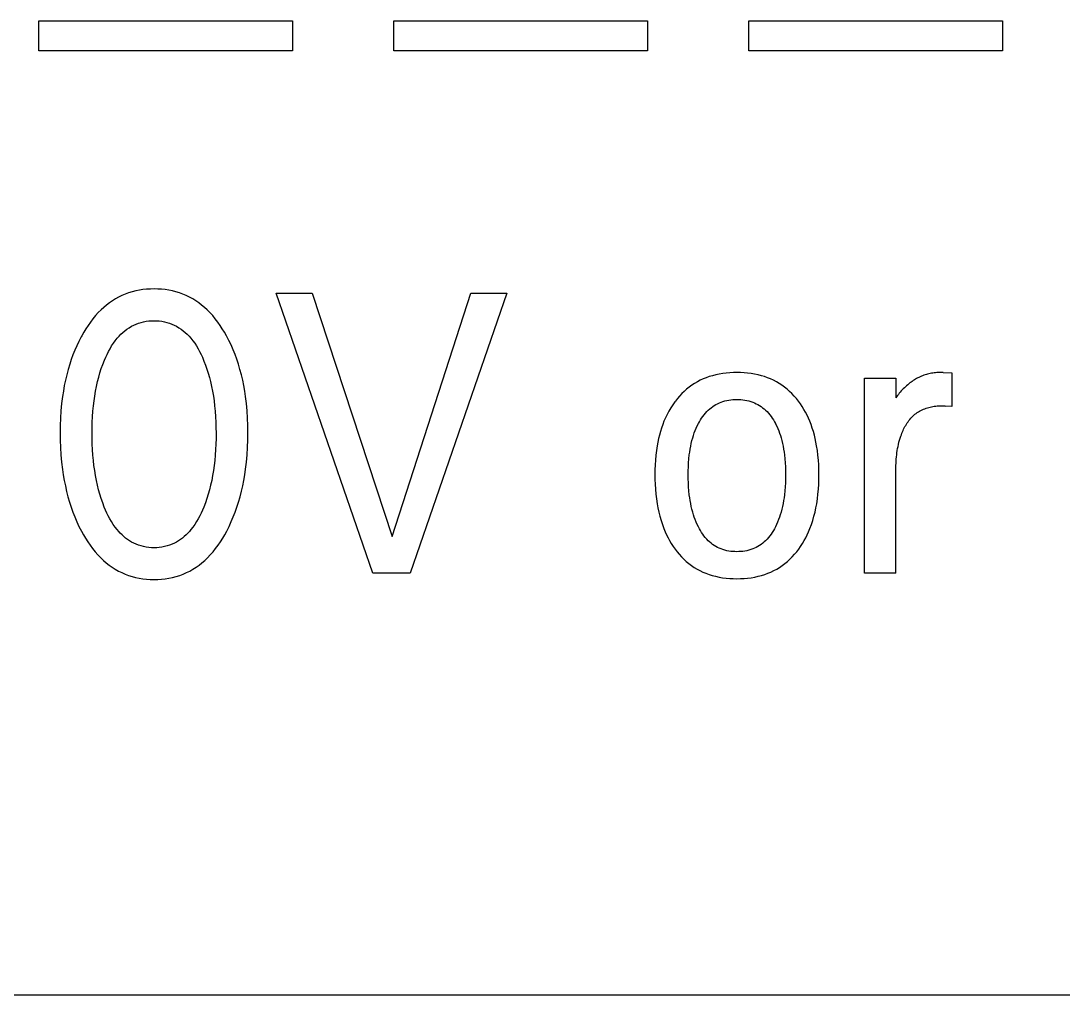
# Model space of a CAD drawing. Extents: x 0 to 420, y 0 to 297.
# Drawn here: x 157.31 to 162.9, y 172.83 to 178.05 of the extents above; entities that cross this region are included whole.
import ezdxf

# ---------------------------------------------------------------- set-up
doc = ezdxf.new("R2010")
doc.units = 0
doc.header["$LTSCALE"] = 23.1
doc.layers.add('10000_FRONT', color=7, linetype='CONTINUOUS')

msp = doc.modelspace()

# ---------------------------------------------------------------- linework, layer by layer
at = {"layer": '10000_FRONT', "color": 7, "linetype": 'CONTINUOUS'}
for p, q in [((157.4118, 177.8854), (157.4118, 178.0456)), ((157.4118, 178.0456), (158.7703, 178.0456)), ((158.7703, 178.0456), (158.7703, 177.8854)), ((159.3125, 177.8854), (159.3125, 178.0456)), ((159.3125, 178.0456), (160.671, 178.0456)), ((160.671, 178.0456), (160.671, 177.8854)), ((161.2133, 177.8854), (161.2133, 178.0456)), ((161.2133, 178.0456), (162.5717, 178.0456)), ((162.5717, 178.0456), (162.5717, 177.8854)), ((158.7703, 177.8854), (157.4118, 177.8854)), ((160.671, 177.8854), (159.3125, 177.8854)), ((162.5717, 177.8854), (161.2133, 177.8854)), ((157.8384, 176.5655), (157.8215, 176.5561)), ((157.8558, 176.574), (157.8384, 176.5655)), ((157.8735, 176.5815), (157.8558, 176.574)), ((157.892, 176.5883), (157.8735, 176.5815)), ((157.9108, 176.594), (157.892, 176.5883)), ((157.9299, 176.5988), (157.9108, 176.594)), ((157.9492, 176.6027), (157.9299, 176.5988)), ((157.9688, 176.6057), (157.9492, 176.6027)), ((157.9884, 176.6077), (157.9688, 176.6057)), ((158.0082, 176.609), (157.9884, 176.6077)), ((158.028, 176.6094), (158.0082, 176.609)), ((158.0478, 176.609), (158.028, 176.6094)), ((158.0676, 176.6078), (158.0478, 176.609)), ((158.0874, 176.6057), (158.0676, 176.6078)), ((158.1069, 176.6027), (158.0874, 176.6057)), ((158.1263, 176.5988), (158.1069, 176.6027)), ((158.1455, 176.594), (158.1263, 176.5988)), ((158.1643, 176.5883), (158.1455, 176.594)), ((158.1828, 176.5815), (158.1643, 176.5883)), ((158.2006, 176.574), (158.1828, 176.5815)), ((158.218, 176.5655), (158.2006, 176.574)), ((158.2349, 176.5561), (158.218, 176.5655)), ((159.1998, 175.0871), (158.6819, 176.5871)), ((158.6819, 176.5871), (158.8752, 176.5871)), ((158.8752, 176.5871), (159.3025, 175.2837)), ((159.3025, 175.2837), (159.7242, 176.5871)), ((159.9175, 176.5871), (159.3996, 175.0871)), ((159.7242, 176.5871), (159.9175, 176.5871)), ((157.7587, 176.5109), (157.7444, 176.4979)), ((157.7736, 176.5233), (157.7587, 176.5109)), ((157.789, 176.535), (157.7736, 176.5233)), ((157.805, 176.5459), (157.789, 176.535)), ((157.8215, 176.5561), (157.805, 176.5459)), ((158.2514, 176.546), (158.2349, 176.5561)), ((158.2674, 176.535), (158.2514, 176.546)), ((158.2828, 176.5233), (158.2674, 176.535)), ((158.2977, 176.5109), (158.2828, 176.5233)), ((158.312, 176.4979), (158.2977, 176.5109)), ((157.7003, 176.4496), (157.687, 176.4323)), ((157.7142, 176.4664), (157.7003, 176.4496)), ((157.7289, 176.4825), (157.7142, 176.4664)), ((157.7444, 176.4979), (157.7289, 176.4825)), ((158.3274, 176.4825), (158.312, 176.4979)), ((158.342, 176.4664), (158.3274, 176.4825)), ((158.3559, 176.4496), (158.342, 176.4664)), ((158.3691, 176.4323), (158.3559, 176.4496)), ((157.6625, 176.3962), (157.6512, 176.3775)), ((157.6745, 176.4145), (157.6625, 176.3962)), ((157.687, 176.4323), (157.6745, 176.4145)), ((157.8717, 176.3853), (157.883, 176.394)), ((157.883, 176.394), (157.8948, 176.402)), ((157.8948, 176.402), (157.907, 176.4093)), ((157.907, 176.4093), (157.9196, 176.4158)), ((157.9196, 176.4158), (157.9323, 176.4214)), ((157.9323, 176.4214), (157.9453, 176.4262)), ((157.9453, 176.4262), (157.9587, 176.4303)), ((157.9587, 176.4303), (157.9723, 176.4336)), ((157.9723, 176.4336), (157.986, 176.4361)), ((157.986, 176.4361), (157.9999, 176.4379)), ((157.9999, 176.4379), (158.0139, 176.439)), ((158.0139, 176.439), (158.028, 176.4393)), ((158.028, 176.4393), (158.042, 176.439)), ((158.042, 176.439), (158.056, 176.4379)), ((158.056, 176.4379), (158.0699, 176.4361)), ((158.0699, 176.4361), (158.0837, 176.4336)), ((158.0837, 176.4336), (158.0973, 176.4303)), ((158.0973, 176.4303), (158.1106, 176.4262)), ((158.1106, 176.4262), (158.1237, 176.4214)), ((158.1237, 176.4214), (158.1364, 176.4158)), ((158.1364, 176.4158), (158.149, 176.4093)), ((158.149, 176.4093), (158.1612, 176.402)), ((158.1612, 176.402), (158.1729, 176.394)), ((158.1729, 176.394), (158.1842, 176.3853)), ((158.3816, 176.4145), (158.3691, 176.4323)), ((158.3935, 176.3962), (158.3816, 176.4145)), ((158.4048, 176.3775), (158.3935, 176.3962)), ((157.637, 176.3521), (157.625, 176.3287)), ((157.6405, 176.3585), (157.637, 176.3521)), ((157.6512, 176.3775), (157.6405, 176.3585)), ((157.8204, 176.3319), (157.8311, 176.3453)), ((157.8311, 176.3453), (157.8405, 176.356)), ((157.8405, 176.356), (157.8504, 176.3663)), ((157.8504, 176.3663), (157.8609, 176.3761)), ((157.8609, 176.3761), (157.8717, 176.3853)), ((158.1842, 176.3853), (158.1951, 176.3761)), ((158.1951, 176.3761), (158.2055, 176.3663)), ((158.2055, 176.3663), (158.2154, 176.356)), ((158.2154, 176.356), (158.2249, 176.3453)), ((158.2249, 176.3453), (158.2356, 176.3319)), ((158.4155, 176.3585), (158.4048, 176.3775)), ((158.4283, 176.334), (158.4155, 176.3585)), ((157.6137, 176.3048), (157.6032, 176.2806)), ((157.625, 176.3287), (157.6137, 176.3048)), ((157.7841, 176.2742), (157.7923, 176.2892)), ((157.7923, 176.2892), (157.801, 176.3038)), ((157.801, 176.3038), (157.8104, 176.3181)), ((157.8104, 176.3181), (157.8204, 176.3319)), ((158.2356, 176.3319), (158.2456, 176.3181)), ((158.2456, 176.3181), (158.2549, 176.3038)), ((158.2549, 176.3038), (158.2637, 176.2892)), ((158.2637, 176.2892), (158.2718, 176.2742)), ((158.4402, 176.3092), (158.4283, 176.334)), ((158.4513, 176.2839), (158.4402, 176.3092)), ((158.4616, 176.2584), (158.4513, 176.2839)), ((157.5845, 176.2314), (157.5762, 176.2064)), ((157.5935, 176.2561), (157.5845, 176.2314)), ((157.6032, 176.2806), (157.5935, 176.2561)), ((157.7537, 176.2053), (157.7625, 176.2278)), ((157.7625, 176.2278), (157.7693, 176.2434)), ((157.7693, 176.2434), (157.7765, 176.2589)), ((157.7765, 176.2589), (157.7841, 176.2742)), ((158.2718, 176.2742), (158.2795, 176.2589)), ((158.2795, 176.2589), (158.2867, 176.2434)), ((158.2867, 176.2434), (158.2934, 176.2278)), ((158.2934, 176.2278), (158.2955, 176.2228)), ((158.471, 176.2325), (158.4616, 176.2584)), ((158.4797, 176.2064), (158.471, 176.2325)), ((157.5678, 176.1781), (157.5602, 176.1495)), ((157.5762, 176.2064), (157.5678, 176.1781)), ((157.7382, 176.1596), (157.7456, 176.1825)), ((157.7456, 176.1825), (157.7537, 176.2053)), ((158.2955, 176.2228), (158.3038, 176.2013)), ((158.3038, 176.2013), (158.3114, 176.1795)), ((158.3114, 176.1795), (158.3184, 176.1575)), ((158.4882, 176.1781), (158.4797, 176.2064)), ((158.4958, 176.1495), (158.4882, 176.1781)), ((157.5534, 176.1207), (157.5474, 176.0918)), ((157.5602, 176.1495), (157.5534, 176.1207)), ((157.7255, 176.1131), (157.7315, 176.1364)), ((157.7315, 176.1364), (157.7382, 176.1596)), ((158.3184, 176.1575), (158.3247, 176.1354)), ((158.3247, 176.1354), (158.3304, 176.1131)), ((158.5026, 176.1207), (158.4958, 176.1495)), ((158.5086, 176.0918), (158.5026, 176.1207)), ((160.9531, 176.12), (160.9377, 176.112)), ((160.9689, 176.1273), (160.9531, 176.12)), ((160.9849, 176.1339), (160.9689, 176.1273)), ((161.0013, 176.1397), (160.9849, 176.1339)), ((161.0179, 176.1448), (161.0013, 176.1397)), ((161.0363, 176.1496), (161.0179, 176.1448)), ((161.0549, 176.1535), (161.0363, 176.1496)), ((161.0736, 176.1566), (161.0549, 176.1535)), ((161.0924, 176.159), (161.0736, 176.1566)), ((161.1114, 176.1606), (161.0924, 176.159)), ((161.1304, 176.1615), (161.1114, 176.1606)), ((161.1494, 176.1618), (161.1304, 176.1615)), ((161.1685, 176.1615), (161.1494, 176.1618)), ((161.1875, 176.1606), (161.1685, 176.1615)), ((161.2064, 176.159), (161.1875, 176.1606)), ((161.2253, 176.1566), (161.2064, 176.159)), ((161.244, 176.1535), (161.2253, 176.1566)), ((161.2626, 176.1496), (161.244, 176.1535)), ((161.281, 176.1448), (161.2626, 176.1496)), ((161.2976, 176.1397), (161.281, 176.1448)), ((161.3139, 176.1339), (161.2976, 176.1397)), ((161.33, 176.1273), (161.3139, 176.1339)), ((161.3458, 176.12), (161.33, 176.1273)), ((161.3612, 176.112), (161.3458, 176.12)), ((161.8329, 175.0871), (161.8329, 176.1321)), ((161.8329, 176.1321), (162.0003, 176.1321)), ((162.0003, 176.1321), (162.0003, 176.0258)), ((162.0938, 176.1181), (162.0879, 176.1141)), ((162.0998, 176.122), (162.0938, 176.1181)), ((162.1059, 176.1257), (162.0998, 176.122)), ((162.1121, 176.1292), (162.1059, 176.1257)), ((162.1183, 176.1325), (162.1121, 176.1292)), ((162.1246, 176.1357), (162.1183, 176.1325)), ((162.1311, 176.1388), (162.1246, 176.1357)), ((162.1376, 176.1416), (162.1311, 176.1388)), ((162.1441, 176.1443), (162.1376, 176.1416)), ((162.1508, 176.1467), (162.1441, 176.1443)), ((162.1574, 176.149), (162.1508, 176.1467)), ((162.1642, 176.151), (162.1574, 176.149)), ((162.171, 176.1529), (162.1642, 176.151)), ((162.1778, 176.1546), (162.171, 176.1529)), ((162.1847, 176.1561), (162.1778, 176.1546)), ((162.1916, 176.1574), (162.1847, 176.1561)), ((162.1986, 176.1586), (162.1916, 176.1574)), ((162.2056, 176.1596), (162.1986, 176.1586)), ((162.2126, 176.1603), (162.2056, 176.1596)), ((162.2197, 176.161), (162.2126, 176.1603)), ((162.2267, 176.1614), (162.2197, 176.161)), ((162.2338, 176.1617), (162.2267, 176.1614)), ((162.2408, 176.1618), (162.2338, 176.1617)), ((162.2498, 176.1618), (162.2408, 176.1618)), ((162.2522, 176.1619), (162.2498, 176.1618)), ((162.2547, 176.1618), (162.2522, 176.1619)), ((162.2547, 176.1618), (162.3, 176.1597)), ((162.3, 176.1597), (162.3, 175.9801)), ((157.5422, 176.0627), (157.5377, 176.0334)), ((157.5474, 176.0918), (157.5422, 176.0627)), ((157.7102, 176.0354), (157.7146, 176.0614)), ((157.7146, 176.0614), (157.7197, 176.0873)), ((157.7197, 176.0873), (157.7255, 176.1131)), ((158.3304, 176.1131), (158.3362, 176.0873)), ((158.3362, 176.0873), (158.3413, 176.0614)), ((158.3413, 176.0614), (158.3457, 176.0354)), ((158.5138, 176.0627), (158.5086, 176.0918)), ((158.5183, 176.0334), (158.5138, 176.0627)), ((160.8672, 176.0609), (160.8546, 176.0486)), ((160.8803, 176.0725), (160.8672, 176.0609)), ((160.894, 176.0835), (160.8803, 176.0725)), ((160.9081, 176.0938), (160.894, 176.0835)), ((160.9227, 176.1033), (160.9081, 176.0938)), ((160.9377, 176.112), (160.9227, 176.1033)), ((161.3762, 176.1033), (161.3612, 176.112)), ((161.3907, 176.0938), (161.3762, 176.1033)), ((161.4049, 176.0835), (161.3907, 176.0938)), ((161.4186, 176.0725), (161.4049, 176.0835)), ((161.4317, 176.0609), (161.4186, 176.0725)), ((161.4443, 176.0486), (161.4317, 176.0609)), ((162.0295, 176.0629), (162.0242, 176.057)), ((162.035, 176.0688), (162.0295, 176.0629)), ((162.0406, 176.0746), (162.035, 176.0688)), ((162.0463, 176.0802), (162.0406, 176.0746)), ((162.0522, 176.0857), (162.0463, 176.0802)), ((162.0582, 176.0911), (162.0522, 176.0857)), ((162.0644, 176.0963), (162.0582, 176.0911)), ((162.0706, 176.1014), (162.0644, 176.0963)), ((162.0763, 176.1058), (162.0706, 176.1014)), ((162.082, 176.11), (162.0763, 176.1058)), ((162.0879, 176.1141), (162.082, 176.11)), ((157.5377, 176.0334), (157.5329, 175.9949)), ((157.7033, 175.983), (157.7065, 176.0092)), ((157.7065, 176.0092), (157.7102, 176.0354)), ((158.3457, 176.0354), (158.3495, 176.0092)), ((158.3495, 176.0092), (158.3526, 175.983)), ((158.5231, 175.9949), (158.5183, 176.0334)), ((160.8174, 176.005), (160.8058, 175.9887)), ((160.8202, 176.0088), (160.8174, 176.005)), ((160.8311, 176.0225), (160.8202, 176.0088)), ((160.8426, 176.0358), (160.8311, 176.0225)), ((160.8546, 176.0486), (160.8426, 176.0358)), ((161.0554, 175.9991), (161.0649, 176.003)), ((161.0649, 176.003), (161.075, 176.0065)), ((161.075, 176.0065), (161.0853, 176.0095)), ((161.0853, 176.0095), (161.0958, 176.0119)), ((161.0958, 176.0119), (161.1064, 176.0139)), ((161.1064, 176.0139), (161.1171, 176.0154)), ((161.1171, 176.0154), (161.1278, 176.0165)), ((161.1278, 176.0165), (161.1386, 176.0171)), ((161.1386, 176.0171), (161.1494, 176.0173)), ((161.1494, 176.0173), (161.1603, 176.0171)), ((161.1603, 176.0171), (161.1711, 176.0165)), ((161.1711, 176.0165), (161.1818, 176.0154)), ((161.1818, 176.0154), (161.1925, 176.0139)), ((161.1925, 176.0139), (161.2031, 176.0119)), ((161.2031, 176.0119), (161.2135, 176.0095)), ((161.2135, 176.0095), (161.2239, 176.0065)), ((161.2239, 176.0065), (161.234, 176.003)), ((161.234, 176.003), (161.2434, 175.9991)), ((161.4563, 176.0358), (161.4443, 176.0486)), ((161.4678, 176.0225), (161.4563, 176.0358)), ((161.4787, 176.0088), (161.4678, 176.0225)), ((161.4892, 175.9944), (161.4787, 176.0088)), ((162.0047, 176.0322), (162.0003, 176.0258)), ((162.0093, 176.0385), (162.0047, 176.0322)), ((162.0141, 176.0447), (162.0093, 176.0385)), ((162.0191, 176.0509), (162.0141, 176.0447)), ((162.0242, 176.057), (162.0191, 176.0509)), ((157.5293, 175.9562), (157.5268, 175.9174)), ((157.5329, 175.9949), (157.5293, 175.9562)), ((157.6985, 175.925), (157.7006, 175.954)), ((157.7006, 175.954), (157.7033, 175.983)), ((158.3526, 175.983), (158.3554, 175.954)), ((158.3554, 175.954), (158.3574, 175.925)), ((158.5267, 175.9562), (158.5231, 175.9949)), ((158.5292, 175.9174), (158.5267, 175.9562)), ((160.7849, 175.9547), (160.7756, 175.9371)), ((160.795, 175.972), (160.7849, 175.9547)), ((160.8058, 175.9887), (160.795, 175.972)), ((160.9806, 175.9441), (160.9882, 175.9523)), ((160.9882, 175.9523), (160.9961, 175.9601)), ((160.9961, 175.9601), (161.0037, 175.9669)), ((161.0037, 175.9669), (161.0117, 175.9733)), ((161.0117, 175.9733), (161.0199, 175.9793)), ((161.0199, 175.9793), (161.0284, 175.9849)), ((161.0284, 175.9849), (161.0372, 175.9901)), ((161.0372, 175.9901), (161.0462, 175.9948)), ((161.0462, 175.9948), (161.0554, 175.9991)), ((161.2434, 175.9991), (161.2527, 175.9948)), ((161.2527, 175.9948), (161.2617, 175.9901)), ((161.2617, 175.9901), (161.2705, 175.9849)), ((161.2705, 175.9849), (161.279, 175.9793)), ((161.279, 175.9793), (161.2872, 175.9733)), ((161.2872, 175.9733), (161.2951, 175.9669)), ((161.2951, 175.9669), (161.3028, 175.9601)), ((161.3028, 175.9601), (161.3107, 175.9523)), ((161.3107, 175.9523), (161.3183, 175.9441)), ((161.4991, 175.9796), (161.4892, 175.9944)), ((161.5084, 175.9645), (161.4991, 175.9796)), ((161.5171, 175.949), (161.5084, 175.9645)), ((161.5252, 175.9332), (161.5171, 175.949)), ((162.1088, 175.9427), (162.1149, 175.947)), ((162.1149, 175.947), (162.1212, 175.9511)), ((162.1212, 175.9511), (162.1277, 175.9549)), ((162.1277, 175.9549), (162.1343, 175.9584)), ((162.1343, 175.9584), (162.1411, 175.9617)), ((162.1411, 175.9617), (162.148, 175.9648)), ((162.148, 175.9648), (162.1551, 175.9676)), ((162.1551, 175.9676), (162.1622, 175.9702)), ((162.1622, 175.9702), (162.1695, 175.9725)), ((162.1695, 175.9725), (162.1768, 175.9746)), ((162.1768, 175.9746), (162.1843, 175.9765)), ((162.1843, 175.9765), (162.1917, 175.9781)), ((162.1917, 175.9781), (162.1992, 175.9795)), ((162.1992, 175.9795), (162.2068, 175.9807)), ((162.2068, 175.9807), (162.2144, 175.9816)), ((162.2144, 175.9816), (162.2219, 175.9824)), ((162.2219, 175.9824), (162.2295, 175.9829)), ((162.2295, 175.9829), (162.237, 175.9832)), ((162.237, 175.9832), (162.2445, 175.9832)), ((162.2445, 175.9832), (162.2514, 175.9831)), ((162.2514, 175.9831), (162.2549, 175.983)), ((162.2549, 175.983), (162.2585, 175.9828)), ((162.2585, 175.9828), (162.2621, 175.9825)), ((162.2621, 175.9825), (162.2658, 175.9822)), ((162.3, 175.9801), (162.2658, 175.9822)), ((157.5268, 175.9174), (157.5253, 175.8786)), ((157.6962, 175.8667), (157.6971, 175.8959)), ((157.6971, 175.8959), (157.6985, 175.925)), ((158.3574, 175.925), (158.3589, 175.8959)), ((158.3589, 175.8959), (158.3597, 175.8667)), ((158.5306, 175.8786), (158.5292, 175.9174)), ((160.759, 175.9008), (160.752, 175.8826)), ((160.767, 175.9191), (160.759, 175.9008)), ((160.7756, 175.9371), (160.767, 175.9191)), ((160.9432, 175.8886), (160.9485, 175.8984)), ((160.9485, 175.8984), (160.9542, 175.9081)), ((160.9542, 175.9081), (160.9603, 175.9175)), ((160.9603, 175.9175), (160.9667, 175.9266)), ((160.9667, 175.9266), (160.9734, 175.9355)), ((160.9734, 175.9355), (160.9806, 175.9441)), ((161.3183, 175.9441), (161.3254, 175.9355)), ((161.3254, 175.9355), (161.3322, 175.9266)), ((161.3322, 175.9266), (161.3386, 175.9175)), ((161.3386, 175.9175), (161.3446, 175.9081)), ((161.3446, 175.9081), (161.3503, 175.8984)), ((161.3503, 175.8984), (161.3557, 175.8886)), ((161.5328, 175.9171), (161.5252, 175.9332)), ((161.5398, 175.9008), (161.5328, 175.9171)), ((161.5469, 175.8826), (161.5398, 175.9008)), ((162.0575, 175.8854), (162.0617, 175.892)), ((162.0617, 175.892), (162.0661, 175.8984)), ((162.0661, 175.8984), (162.0708, 175.9047)), ((162.0708, 175.9047), (162.0756, 175.9108)), ((162.0756, 175.9108), (162.0806, 175.9167)), ((162.0806, 175.9167), (162.0858, 175.9224)), ((162.0858, 175.9224), (162.0913, 175.9278)), ((162.0913, 175.9278), (162.0969, 175.933)), ((162.0969, 175.933), (162.1028, 175.938)), ((162.1028, 175.938), (162.1088, 175.9427)), ((157.5253, 175.8786), (157.5248, 175.8397)), ((157.5248, 175.8397), (157.5253, 175.8002)), ((157.6959, 175.8376), (157.6962, 175.8667)), ((157.6962, 175.808), (157.6959, 175.8376)), ((158.3597, 175.8667), (158.36, 175.8376)), ((158.36, 175.8376), (158.3598, 175.808)), ((158.5311, 175.8397), (158.5306, 175.8786)), ((158.5307, 175.8003), (158.5311, 175.8397)), ((160.7398, 175.8456), (160.7346, 175.8269)), ((160.7456, 175.8642), (160.7398, 175.8456)), ((160.752, 175.8826), (160.7456, 175.8642)), ((160.9169, 175.825), (160.9213, 175.8381)), ((160.9213, 175.8381), (160.9261, 175.851)), ((160.9261, 175.851), (160.9313, 175.8637)), ((160.9313, 175.8637), (160.937, 175.8763)), ((160.937, 175.8763), (160.9432, 175.8886)), ((161.3557, 175.8886), (161.357, 175.886)), ((161.357, 175.886), (161.3629, 175.8741)), ((161.3629, 175.8741), (161.3683, 175.8619)), ((161.3683, 175.8619), (161.3733, 175.8496)), ((161.3733, 175.8496), (161.3779, 175.8372)), ((161.3779, 175.8372), (161.3821, 175.8246)), ((161.5533, 175.8642), (161.5469, 175.8826)), ((161.5591, 175.8456), (161.5533, 175.8642)), ((161.5643, 175.8269), (161.5591, 175.8456)), ((162.0301, 175.8286), (162.0329, 175.836)), ((162.0329, 175.836), (162.0359, 175.8433)), ((162.0359, 175.8433), (162.0391, 175.8505)), ((162.0391, 175.8505), (162.0424, 175.8577)), ((162.0424, 175.8577), (162.0459, 175.8648)), ((162.0459, 175.8648), (162.0496, 175.8718)), ((162.0496, 175.8718), (162.0534, 175.8787)), ((162.0534, 175.8787), (162.0575, 175.8854)), ((157.5253, 175.8002), (157.5267, 175.7607)), ((157.697, 175.7785), (157.6962, 175.808)), ((158.3598, 175.808), (158.3589, 175.7785)), ((158.5292, 175.7609), (158.5307, 175.8003)), ((160.7259, 175.7888), (160.7223, 175.7697)), ((160.73, 175.8079), (160.7259, 175.7888)), ((160.7346, 175.8269), (160.73, 175.8079)), ((160.902, 175.7665), (160.9052, 175.7817)), ((160.9052, 175.7817), (160.9088, 175.7968)), ((160.9088, 175.7968), (160.9129, 175.8119)), ((160.9129, 175.8119), (160.9169, 175.825)), ((161.3821, 175.8246), (161.386, 175.8119)), ((161.386, 175.8119), (161.3901, 175.7968)), ((161.3901, 175.7968), (161.3937, 175.7817)), ((161.3937, 175.7817), (161.3969, 175.7665)), ((161.5689, 175.8079), (161.5643, 175.8269)), ((161.573, 175.7888), (161.5689, 175.8079)), ((161.5765, 175.7697), (161.573, 175.7888)), ((162.0148, 175.777), (162.0175, 175.7881)), ((162.0175, 175.7881), (162.0205, 175.7992)), ((162.0205, 175.7992), (162.0238, 175.8102)), ((162.0238, 175.8102), (162.0275, 175.8212)), ((162.0275, 175.8212), (162.0301, 175.8286)), ((157.5267, 175.7607), (157.5292, 175.7213)), ((157.6985, 175.749), (157.697, 175.7785)), ((157.7005, 175.7195), (157.6985, 175.749)), ((158.3575, 175.749), (158.3554, 175.7195)), ((158.3589, 175.7785), (158.3575, 175.749)), ((158.5268, 175.7216), (158.5292, 175.7609)), ((160.7184, 175.7442), (160.7153, 175.7185)), ((160.7223, 175.7697), (160.7184, 175.7442)), ((160.8947, 175.7204), (160.8967, 175.7358)), ((160.8967, 175.7358), (160.8992, 175.7512)), ((160.8992, 175.7512), (160.902, 175.7665)), ((161.3969, 175.7665), (161.3997, 175.7512)), ((161.3997, 175.7512), (161.4021, 175.7358)), ((161.4021, 175.7358), (161.4042, 175.7204)), ((161.5805, 175.7442), (161.5765, 175.7697)), ((161.5836, 175.7185), (161.5805, 175.7442)), ((162.0053, 175.7208), (162.0067, 175.7321)), ((162.0067, 175.7321), (162.0084, 175.7434)), ((162.0084, 175.7434), (162.0103, 175.7546)), ((162.0103, 175.7546), (162.0124, 175.7658)), ((162.0124, 175.7658), (162.0148, 175.777)), ((157.5292, 175.7213), (157.5328, 175.6819)), ((157.5328, 175.6819), (157.5375, 175.6427)), ((157.7032, 175.6901), (157.7005, 175.7195)), ((157.7063, 175.6634), (157.7032, 175.6901)), ((158.3527, 175.6901), (158.3496, 175.6634)), ((158.3554, 175.7195), (158.3527, 175.6901)), ((158.5185, 175.6432), (158.5232, 175.6823)), ((158.5232, 175.6823), (158.5268, 175.7216)), ((160.713, 175.6928), (160.7114, 175.6671)), ((160.7153, 175.7185), (160.713, 175.6928)), ((160.8895, 175.6569), (160.8907, 175.6781)), ((160.8907, 175.6781), (160.8924, 175.6993)), ((160.8924, 175.6993), (160.8947, 175.7204)), ((161.4042, 175.7204), (161.4065, 175.6993)), ((161.4065, 175.6993), (161.4082, 175.6781)), ((161.4082, 175.6781), (161.4094, 175.6569)), ((161.5859, 175.6928), (161.5836, 175.7185)), ((161.5875, 175.6671), (161.5859, 175.6928)), ((162.0011, 175.6641), (162.0016, 175.6754)), ((162.0016, 175.6754), (162.0023, 175.6868)), ((162.0023, 175.6868), (162.0031, 175.6982)), ((162.0031, 175.6982), (162.0041, 175.7095)), ((162.0041, 175.7095), (162.0053, 175.7208)), ((157.5375, 175.6427), (157.5419, 175.613)), ((157.5419, 175.613), (157.547, 175.5835)), ((157.71, 175.6369), (157.7063, 175.6634)), ((157.7144, 175.6104), (157.71, 175.6369)), ((158.3459, 175.6369), (158.3416, 175.6104)), ((158.3496, 175.6634), (158.3459, 175.6369)), ((158.5089, 175.5839), (158.5141, 175.6135)), ((158.5141, 175.6135), (158.5185, 175.6432)), ((160.7104, 175.6413), (160.7101, 175.6154)), ((160.7101, 175.6154), (160.7104, 175.5892)), ((160.7114, 175.6671), (160.7104, 175.6413)), ((160.8886, 175.6144), (160.8888, 175.6356)), ((160.8888, 175.5928), (160.8886, 175.6144)), ((160.8888, 175.6356), (160.8895, 175.6569)), ((161.4094, 175.6569), (161.41, 175.6356)), ((161.41, 175.6356), (161.4103, 175.6144)), ((161.4103, 175.6144), (161.41, 175.5928)), ((161.5884, 175.6413), (161.5875, 175.6671)), ((161.5888, 175.6154), (161.5884, 175.6413)), ((161.5885, 175.5892), (161.5888, 175.6154)), ((162.0003, 175.0871), (162.0004, 175.63)), ((162.0004, 175.63), (162.0005, 175.6413)), ((162.0005, 175.6413), (162.0007, 175.6527)), ((162.0007, 175.6527), (162.0011, 175.6641)), ((157.547, 175.5835), (157.5529, 175.554)), ((157.7194, 175.5841), (157.7144, 175.6104)), ((157.7251, 175.5579), (157.7194, 175.5841)), ((157.731, 175.5341), (157.7251, 175.5579)), ((158.3308, 175.5579), (158.3249, 175.5341)), ((158.3366, 175.5841), (158.3308, 175.5579)), ((158.3416, 175.6104), (158.3366, 175.5841)), ((158.503, 175.5545), (158.5089, 175.5839)), ((160.7104, 175.5892), (160.7113, 175.5631)), ((160.7113, 175.5631), (160.7129, 175.537)), ((160.8895, 175.5712), (160.8888, 175.5928)), ((160.8907, 175.5497), (160.8895, 175.5712)), ((161.4094, 175.5712), (161.4082, 175.5497)), ((161.41, 175.5928), (161.4094, 175.5712)), ((161.586, 175.537), (161.5876, 175.5631)), ((161.5876, 175.5631), (161.5885, 175.5892)), ((157.5529, 175.554), (157.5596, 175.5248)), ((157.5596, 175.5248), (157.5671, 175.4957)), ((157.7376, 175.5106), (157.731, 175.5341)), ((157.7449, 175.4872), (157.7376, 175.5106)), ((158.3184, 175.5106), (158.3111, 175.4872)), ((158.3249, 175.5341), (158.3184, 175.5106)), ((158.4889, 175.4962), (158.4964, 175.5253)), ((158.4964, 175.5253), (158.503, 175.5545)), ((160.7129, 175.537), (160.7152, 175.5109)), ((160.7152, 175.5109), (160.7183, 175.4849)), ((160.8924, 175.5282), (160.8907, 175.5497)), ((160.8947, 175.5068), (160.8924, 175.5282)), ((160.8968, 175.491), (160.8947, 175.5068)), ((161.4042, 175.5068), (161.4021, 175.491)), ((161.4065, 175.5282), (161.4042, 175.5068)), ((161.4082, 175.5497), (161.4065, 175.5282)), ((161.5806, 175.4849), (161.5837, 175.5109)), ((161.5837, 175.5109), (161.586, 175.537)), ((157.5671, 175.4957), (157.5754, 175.4669)), ((157.5754, 175.4669), (157.5839, 175.4404)), ((157.7529, 175.464), (157.7449, 175.4872)), ((157.7616, 175.4411), (157.7529, 175.464)), ((158.3031, 175.464), (158.2943, 175.4411)), ((158.3111, 175.4872), (158.3031, 175.464)), ((158.472, 175.4408), (158.4806, 175.4674)), ((158.4806, 175.4674), (158.4889, 175.4962)), ((160.7183, 175.4849), (160.7221, 175.459)), ((160.7221, 175.459), (160.7263, 175.4364)), ((160.8992, 175.4754), (160.8968, 175.491)), ((160.902, 175.4598), (160.8992, 175.4754)), ((160.9052, 175.4443), (160.902, 175.4598)), ((161.3969, 175.4598), (161.3937, 175.4443)), ((161.3997, 175.4754), (161.3969, 175.4598)), ((161.4021, 175.491), (161.3997, 175.4754)), ((161.5726, 175.4364), (161.5767, 175.459)), ((161.5767, 175.459), (161.5806, 175.4849)), ((157.5839, 175.4404), (157.5932, 175.4142)), ((157.5932, 175.4142), (157.6033, 175.3883)), ((157.7683, 175.425), (157.7616, 175.4411)), ((157.7755, 175.409), (157.7683, 175.425)), ((157.7831, 175.3933), (157.7755, 175.409)), ((157.7913, 175.3779), (157.7831, 175.3933)), ((158.2728, 175.3933), (158.2646, 175.3779)), ((158.2805, 175.409), (158.2728, 175.3933)), ((158.2876, 175.425), (158.2805, 175.409)), ((158.2943, 175.4411), (158.2876, 175.425)), ((158.4526, 175.3885), (158.4627, 175.4145)), ((158.4627, 175.4145), (158.472, 175.4408)), ((160.7263, 175.4364), (160.7311, 175.4138)), ((160.7311, 175.4138), (160.7367, 175.3914)), ((160.7367, 175.3914), (160.743, 175.3693)), ((160.9088, 175.4289), (160.9052, 175.4443)), ((160.9129, 175.4136), (160.9088, 175.4289)), ((160.9169, 175.4001), (160.9129, 175.4136)), ((160.9213, 175.3867), (160.9169, 175.4001)), ((161.382, 175.4001), (161.3776, 175.3867)), ((161.386, 175.4136), (161.382, 175.4001)), ((161.3901, 175.4289), (161.386, 175.4136)), ((161.3937, 175.4443), (161.3901, 175.4289)), ((161.5559, 175.3693), (161.5622, 175.3914)), ((161.5622, 175.3914), (161.5678, 175.4138)), ((161.5678, 175.4138), (161.5726, 175.4364)), ((157.6033, 175.3883), (157.6142, 175.3626)), ((157.6142, 175.3626), (157.626, 175.3373)), ((157.626, 175.3373), (157.6386, 175.3124)), ((157.8001, 175.3628), (157.7913, 175.3779)), ((157.8095, 175.3481), (157.8001, 175.3628)), ((157.8195, 175.3338), (157.8095, 175.3481)), ((157.8303, 175.32), (157.8195, 175.3338)), ((158.2365, 175.3338), (158.2257, 175.32)), ((158.2465, 175.3481), (158.2365, 175.3338)), ((158.2559, 175.3628), (158.2465, 175.3481)), ((158.2646, 175.3779), (158.2559, 175.3628)), ((158.4174, 175.3124), (158.43, 175.3374)), ((158.43, 175.3374), (158.4417, 175.3628)), ((158.4417, 175.3628), (158.4526, 175.3885)), ((160.743, 175.3693), (160.7502, 175.3474)), ((160.7502, 175.3474), (160.7582, 175.3258)), ((160.9261, 175.3735), (160.9213, 175.3867)), ((160.9314, 175.3604), (160.9261, 175.3735)), ((160.937, 175.3475), (160.9314, 175.3604)), ((160.9432, 175.3348), (160.937, 175.3475)), ((160.9485, 175.3247), (160.9432, 175.3348)), ((161.3557, 175.3348), (161.3504, 175.3247)), ((161.3618, 175.3475), (161.3557, 175.3348)), ((161.3675, 175.3604), (161.3618, 175.3475)), ((161.3728, 175.3735), (161.3675, 175.3604)), ((161.3776, 175.3867), (161.3728, 175.3735)), ((161.5407, 175.3258), (161.5487, 175.3474)), ((161.5487, 175.3474), (161.5559, 175.3693)), ((157.6386, 175.3124), (157.6493, 175.2929)), ((157.6493, 175.2929), (157.6606, 175.2736)), ((157.8386, 175.3102), (157.8303, 175.32)), ((157.8474, 175.3008), (157.8386, 175.3102)), ((157.8565, 175.2917), (157.8474, 175.3008)), ((157.866, 175.283), (157.8565, 175.2917)), ((157.8759, 175.2748), (157.866, 175.283)), ((158.1899, 175.283), (158.18, 175.2748)), ((158.1995, 175.2917), (158.1899, 175.283)), ((158.2086, 175.3008), (158.1995, 175.2917)), ((158.2173, 175.3102), (158.2086, 175.3008)), ((158.2257, 175.32), (158.2173, 175.3102)), ((158.3955, 175.2736), (158.4067, 175.2929)), ((158.4067, 175.2929), (158.4174, 175.3124)), ((160.7582, 175.3258), (160.7651, 175.3092)), ((160.7651, 175.3092), (160.7725, 175.2929)), ((160.7725, 175.2929), (160.7805, 175.2768)), ((160.9541, 175.3148), (160.9485, 175.3247)), ((160.9601, 175.3051), (160.9541, 175.3148)), ((160.9664, 175.2956), (160.9601, 175.3051)), ((160.9731, 175.2864), (160.9664, 175.2956)), ((160.9802, 175.2776), (160.9731, 175.2864)), ((160.9877, 175.2691), (160.9802, 175.2776)), ((161.3186, 175.2776), (161.3111, 175.2691)), ((161.3258, 175.2864), (161.3186, 175.2776)), ((161.3325, 175.2956), (161.3258, 175.2864)), ((161.3388, 175.3051), (161.3325, 175.2956)), ((161.3448, 175.3148), (161.3388, 175.3051)), ((161.3504, 175.3247), (161.3448, 175.3148)), ((161.5183, 175.2768), (161.5263, 175.2929)), ((161.5263, 175.2929), (161.5338, 175.3092)), ((161.5338, 175.3092), (161.5407, 175.3258)), ((157.6606, 175.2736), (157.6725, 175.2547)), ((157.6725, 175.2547), (157.6851, 175.2363)), ((157.6851, 175.2363), (157.6984, 175.2184)), ((157.8862, 175.2671), (157.8759, 175.2748)), ((157.8968, 175.2599), (157.8862, 175.2671)), ((157.9077, 175.2533), (157.8968, 175.2599)), ((157.919, 175.2474), (157.9077, 175.2533)), ((157.9318, 175.2416), (157.919, 175.2474)), ((157.9449, 175.2367), (157.9318, 175.2416)), ((157.9583, 175.2325), (157.9449, 175.2367)), ((157.9719, 175.2291), (157.9583, 175.2325)), ((157.9858, 175.2265), (157.9719, 175.2291)), ((157.9997, 175.2246), (157.9858, 175.2265)), ((158.0138, 175.2235), (157.9997, 175.2246)), ((158.028, 175.2231), (158.0138, 175.2235)), ((158.0421, 175.2235), (158.028, 175.2231)), ((158.0562, 175.2246), (158.0421, 175.2235)), ((158.0702, 175.2265), (158.0562, 175.2246)), ((158.084, 175.2291), (158.0702, 175.2265)), ((158.0977, 175.2325), (158.084, 175.2291)), ((158.1111, 175.2367), (158.0977, 175.2325)), ((158.1242, 175.2416), (158.1111, 175.2367)), ((158.1369, 175.2474), (158.1242, 175.2416)), ((158.1482, 175.2533), (158.1369, 175.2474)), ((158.1592, 175.2599), (158.1482, 175.2533)), ((158.1698, 175.2671), (158.1592, 175.2599)), ((158.18, 175.2748), (158.1698, 175.2671)), ((158.3578, 175.2184), (158.3711, 175.2363)), ((158.3711, 175.2363), (158.3836, 175.2547)), ((158.3836, 175.2547), (158.3955, 175.2736)), ((160.7805, 175.2768), (160.7891, 175.261)), ((160.7891, 175.261), (160.7983, 175.2455)), ((160.7983, 175.2455), (160.808, 175.2304)), ((160.808, 175.2304), (160.8183, 175.2157)), ((160.9957, 175.2609), (160.9877, 175.2691)), ((161.0033, 175.254), (160.9957, 175.2609)), ((161.0112, 175.2474), (161.0033, 175.254)), ((161.0194, 175.2412), (161.0112, 175.2474)), ((161.0279, 175.2354), (161.0194, 175.2412)), ((161.0367, 175.23), (161.0279, 175.2354)), ((161.0457, 175.2251), (161.0367, 175.23)), ((161.055, 175.2206), (161.0457, 175.2251)), ((161.2532, 175.2251), (161.2439, 175.2206)), ((161.2622, 175.23), (161.2532, 175.2251)), ((161.271, 175.2354), (161.2622, 175.23)), ((161.2795, 175.2412), (161.271, 175.2354)), ((161.2877, 175.2474), (161.2795, 175.2412)), ((161.2956, 175.254), (161.2877, 175.2474)), ((161.3032, 175.2609), (161.2956, 175.254)), ((161.3111, 175.2691), (161.3032, 175.2609)), ((161.4805, 175.2157), (161.4909, 175.2304)), ((161.4909, 175.2304), (161.5006, 175.2455)), ((161.5006, 175.2455), (161.5098, 175.261)), ((161.5098, 175.261), (161.5183, 175.2768)), ((157.6984, 175.2184), (157.7124, 175.201)), ((157.7124, 175.201), (157.7271, 175.1843)), ((157.7271, 175.1843), (157.7427, 175.1683)), ((157.7427, 175.1683), (157.757, 175.1549)), ((158.2994, 175.1549), (158.3137, 175.1683)), ((158.3137, 175.1683), (158.3292, 175.1843)), ((158.3292, 175.1843), (158.3439, 175.201)), ((158.3439, 175.201), (158.3578, 175.2184)), ((160.8183, 175.2157), (160.8292, 175.2015)), ((160.8292, 175.2015), (160.8406, 175.1878)), ((160.8406, 175.1878), (160.8527, 175.1745)), ((160.8527, 175.1745), (160.8653, 175.1619)), ((161.0644, 175.2166), (161.055, 175.2206)), ((161.0746, 175.213), (161.0644, 175.2166)), ((161.085, 175.2099), (161.0746, 175.213)), ((161.0955, 175.2074), (161.085, 175.2099)), ((161.1061, 175.2054), (161.0955, 175.2074)), ((161.1169, 175.2038), (161.1061, 175.2054)), ((161.1277, 175.2027), (161.1169, 175.2038)), ((161.1385, 175.2021), (161.1277, 175.2027)), ((161.1494, 175.2019), (161.1385, 175.2021)), ((161.1603, 175.2021), (161.1494, 175.2019)), ((161.1712, 175.2027), (161.1603, 175.2021)), ((161.182, 175.2038), (161.1712, 175.2027)), ((161.1927, 175.2054), (161.182, 175.2038)), ((161.2034, 175.2074), (161.1927, 175.2054)), ((161.2139, 175.2099), (161.2034, 175.2074)), ((161.2242, 175.213), (161.2139, 175.2099)), ((161.2344, 175.2166), (161.2242, 175.213)), ((161.2439, 175.2206), (161.2344, 175.2166)), ((161.4336, 175.1619), (161.4462, 175.1745)), ((161.4462, 175.1745), (161.4582, 175.1878)), ((161.4582, 175.1878), (161.4697, 175.2015)), ((161.4697, 175.2015), (161.4805, 175.2157)), ((157.757, 175.1549), (157.7719, 175.1422)), ((157.7719, 175.1422), (157.7874, 175.1301)), ((157.7874, 175.1301), (157.8035, 175.1188)), ((157.8035, 175.1188), (157.8201, 175.1082)), ((158.2363, 175.1082), (158.2529, 175.1187)), ((158.2529, 175.1187), (158.2689, 175.1301)), ((158.2689, 175.1301), (158.2844, 175.1421)), ((158.2844, 175.1421), (158.2994, 175.1549)), ((160.8653, 175.1619), (160.8785, 175.1498)), ((160.8785, 175.1498), (160.8922, 175.1384)), ((160.8922, 175.1384), (160.9065, 175.1277)), ((160.9065, 175.1277), (160.9211, 175.1179)), ((160.9211, 175.1179), (160.9361, 175.1089)), ((161.3628, 175.1089), (161.3778, 175.1179)), ((161.3778, 175.1179), (161.3924, 175.1277)), ((161.3924, 175.1277), (161.4067, 175.1384)), ((161.4067, 175.1384), (161.4204, 175.1498)), ((161.4204, 175.1498), (161.4336, 175.1619)), ((157.8201, 175.1082), (157.8371, 175.0985)), ((157.8371, 175.0985), (157.8546, 175.0897)), ((157.8546, 175.0897), (157.8725, 175.0819)), ((157.8725, 175.0819), (157.8911, 175.0749)), ((157.8911, 175.0749), (157.91, 175.069)), ((157.91, 175.069), (157.9292, 175.064)), ((157.9292, 175.064), (157.9486, 175.06)), ((157.9486, 175.06), (157.9683, 175.0569)), ((157.9683, 175.0569), (157.9881, 175.0548)), ((157.9881, 175.0548), (158.008, 175.0535)), ((158.048, 175.0535), (158.068, 175.0547)), ((158.068, 175.0547), (158.0878, 175.0569)), ((158.0878, 175.0569), (158.1075, 175.06)), ((158.1075, 175.06), (158.127, 175.064)), ((158.127, 175.064), (158.1463, 175.069)), ((158.1463, 175.069), (158.1653, 175.0749)), ((158.1653, 175.0749), (158.1839, 175.0819)), ((158.1839, 175.0819), (158.2018, 175.0897)), ((158.2018, 175.0897), (158.2193, 175.0985)), ((158.2193, 175.0985), (158.2363, 175.1082)), ((159.3996, 175.0871), (159.1998, 175.0871)), ((160.9361, 175.1089), (160.9516, 175.1006)), ((160.9516, 175.1006), (160.9675, 175.093)), ((160.9675, 175.093), (160.9837, 175.0862)), ((160.9837, 175.0862), (161.0001, 175.0802)), ((161.0001, 175.0802), (161.0169, 175.0749)), ((161.0169, 175.0749), (161.0354, 175.07)), ((161.0354, 175.07), (161.0541, 175.0659)), ((161.0541, 175.0659), (161.073, 175.0627)), ((161.073, 175.0627), (161.092, 175.0603)), ((161.092, 175.0603), (161.1111, 175.0586)), ((161.1111, 175.0586), (161.1302, 175.0576)), ((161.1302, 175.0576), (161.1494, 175.0573)), ((161.1494, 175.0573), (161.1686, 175.0576)), ((161.1686, 175.0576), (161.1878, 175.0586)), ((161.1878, 175.0586), (161.2069, 175.0603)), ((161.2069, 175.0603), (161.2259, 175.0627)), ((161.2259, 175.0627), (161.2448, 175.0659)), ((161.2448, 175.0659), (161.2635, 175.07)), ((161.2635, 175.07), (161.282, 175.0749)), ((161.282, 175.0749), (161.2987, 175.0802)), ((161.2987, 175.0802), (161.3152, 175.0862)), ((161.3152, 175.0862), (161.3314, 175.093)), ((161.3314, 175.093), (161.3473, 175.1006)), ((161.3473, 175.1006), (161.3628, 175.1089)), ((162.0003, 175.0871), (161.8329, 175.0871)), ((158.008, 175.0535), (158.028, 175.0531)), ((158.028, 175.0531), (158.048, 175.0535)), ((174.706, 172.8264), (141.206, 172.8264))]:
    msp.add_line(p, q, dxfattribs=at)

doc.saveas('drawing.dxf')
